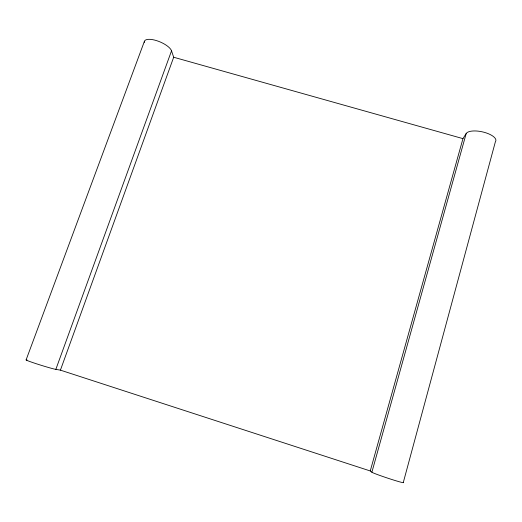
<?xml version="1.0" encoding="UTF-8"?>
<svg xmlns="http://www.w3.org/2000/svg" width="522" height="522" viewBox="0 0 522 522"><rect width="100%" height="100%" fill="white"/><g stroke="black" fill="none" stroke-linecap="round" stroke-linejoin="round"><path stroke-width="0.78" d="M403.447 482.661A16.691 0.711 18.4 0 1 387.99 478.243A16.691 0.711 18.4 0 1 371.873 472.227L370.261 470.961L462.962 138.637L466.192 133.515A15.334 5.859 12.2 0 1 484.436 132.373A15.334 5.859 12.2 0 1 495.398 141.716L403.304 482.465A16.691 0.711 18.4 0 1 403.467 482.602M371.873 472.227L466.192 133.515M144.418 41.29L26.1 359.919A15.954 0.659 17.3 0 0 39.222 364.682A15.954 0.659 17.3 0 0 55.847 369.367L60.421 370.144L173.682 57.244L171.529 50.823A14.707 5.422 23 0 0 156.424 40.586A14.707 5.422 23 0 0 144.326 42.445M55.847 369.367L171.529 50.823M173.682 57.244L462.962 138.637M60.421 370.144L370.261 470.961M26.126 359.899A15.954 0.659 17.3 0 1 26.361 359.886M26.668 359.926A15.954 0.659 17.3 0 1 27.027 359.984"/></g></svg>
